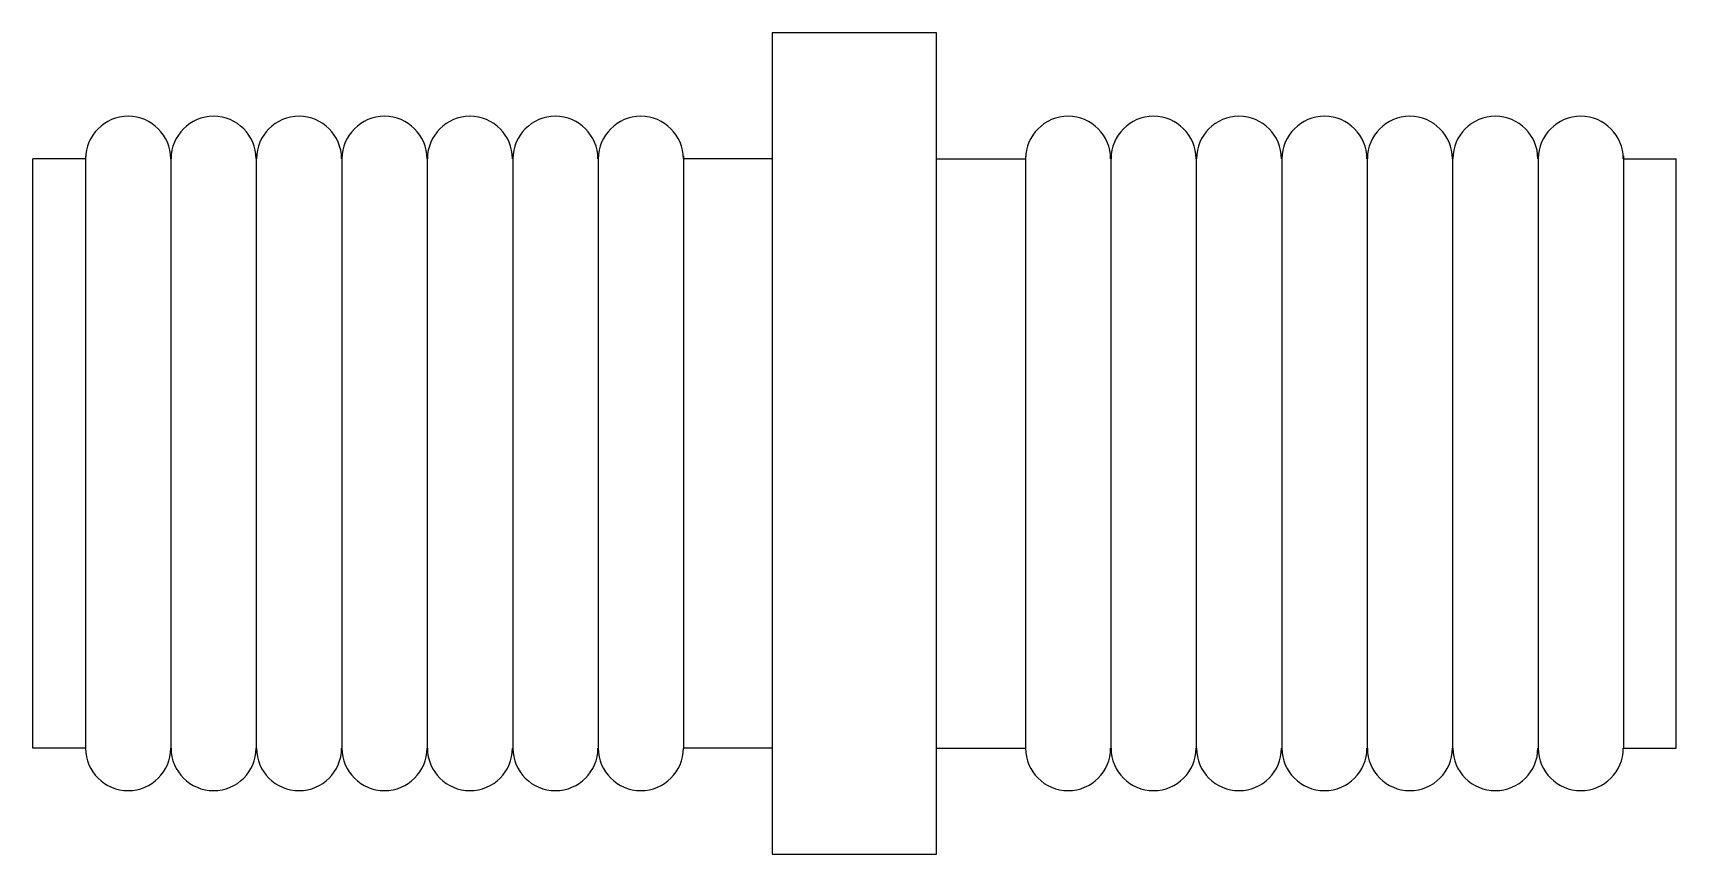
# Model space of a CAD drawing. Extents: x 60615 to 1667718, y -531815 to 663330.
# Drawn here: x 60615 to 60865, y -73633.8 to -73508.8 of the extents above; entities that cross this region are included whole.
import ezdxf

# ---------------------------------------------------------------- set-up
doc = ezdxf.new("R2010")
doc.units = 0
doc.header["$MEASUREMENT"] = 0
doc.layers.get('0').update_dxf_attribs({"linetype": 'CONTINUOUS'})

# ---------------------------------------------------------------- blocks, each defined once
blk = doc.blocks.new('1')
for p, q in [((48244.54, -79931.49), (48236.51, -79931.49)), ((48244.51, -79931.04), (48244.51, -80021.18)), ((48257.51, -79931.04), (48257.51, -80021.18)), ((48257.51, -79931.04), (48257.51, -80021.18)), ((48270.51, -79931.04), (48270.51, -80021.18)), ((48283.51, -79931.04), (48283.51, -80021.18)), ((48296.51, -79931.04), (48296.51, -80021.18)), ((48309.51, -79931.04), (48309.51, -80021.18)), ((48322.51, -79931.04), (48322.51, -80021.18)), ((48348.92, -79931.49), (48335.49, -79931.49)), ((48335.51, -79931.04), (48335.51, -80021.18)), ((48374.11, -79931.49), (48387.54, -79931.49)), ((48387.51, -79931.04), (48387.51, -80021.18)), ((48400.51, -79931.04), (48400.51, -80021.18)), ((48413.51, -79931.04), (48413.51, -80021.18)), ((48426.51, -79931.04), (48426.51, -80021.18)), ((48439.51, -79931.04), (48439.51, -80021.18)), ((48452.51, -79931.04), (48452.51, -80021.18)), ((48465.51, -79931.04), (48465.51, -80021.18)), ((48465.51, -79931.04), (48465.51, -80021.18)), ((48478.49, -79931.49), (48486.51, -79931.49)), ((48478.51, -79931.04), (48478.51, -80021.18)), ((48244.54, -80021.18), (48236.51, -80021.18)), ((48348.92, -80021.18), (48335.49, -80021.18)), ((48374.11, -80021.18), (48387.54, -80021.18)), ((48478.49, -80021.18), (48486.51, -80021.18))]:
    blk.add_line(p, q)
blk.add_lwpolyline([(48349.01, -80037.32), (48374.01, -80037.32), (48374.01, -79912.32), (48349.01, -79912.32)], close=True)
for points in [[(48236.51, -80021.18), (48236.51, -79931.49)], [(48486.51, -80021.18), (48486.51, -79931.49)]]:
    blk.add_lwpolyline(points)
for centre, start, end in [((48251.01, -79931.49), 0, 180), ((48264.01, -79931.49), 0, 180), ((48277.01, -79931.49), 0, 180), ((48290.01, -79931.49), 0, 180), ((48303.01, -79931.49), 0, 180), ((48316.01, -79931.49), 0, 180), ((48329.01, -79931.49), 0, 180), ((48394.01, -79931.49), 0, 180), ((48407.01, -79931.49), 0, 180), ((48420.01, -79931.49), 0, 180), ((48433.01, -79931.49), 0, 180), ((48446.01, -79931.49), 0, 180), ((48459.01, -79931.49), 0, 180), ((48472.01, -79931.49), 0, 180), ((48251.01, -80021.18), 180, 0), ((48264.01, -80021.18), 180, 0), ((48277.01, -80021.18), 180, 0), ((48290.01, -80021.18), 180, 0), ((48303.01, -80021.18), 180, 0), ((48316.01, -80021.18), 180, 0), ((48329.01, -80021.18), 180, 0), ((48394.01, -80021.18), 180, 0), ((48407.01, -80021.18), 180, 0), ((48420.01, -80021.18), 180, 0), ((48433.01, -80021.18), 180, 0), ((48446.01, -80021.18), 180, 0), ((48459.01, -80021.18), 180, 0), ((48472.01, -80021.18), 180, 0)]:
    blk.add_arc(centre, 6.47, start, end)

msp = doc.modelspace()

# ---------------------------------------------------------------- block references
at = {"color": 4}
msp.add_blockref('1', (12378.52992, 6403.4707), dxfattribs=at)

doc.saveas('drawing.dxf')
